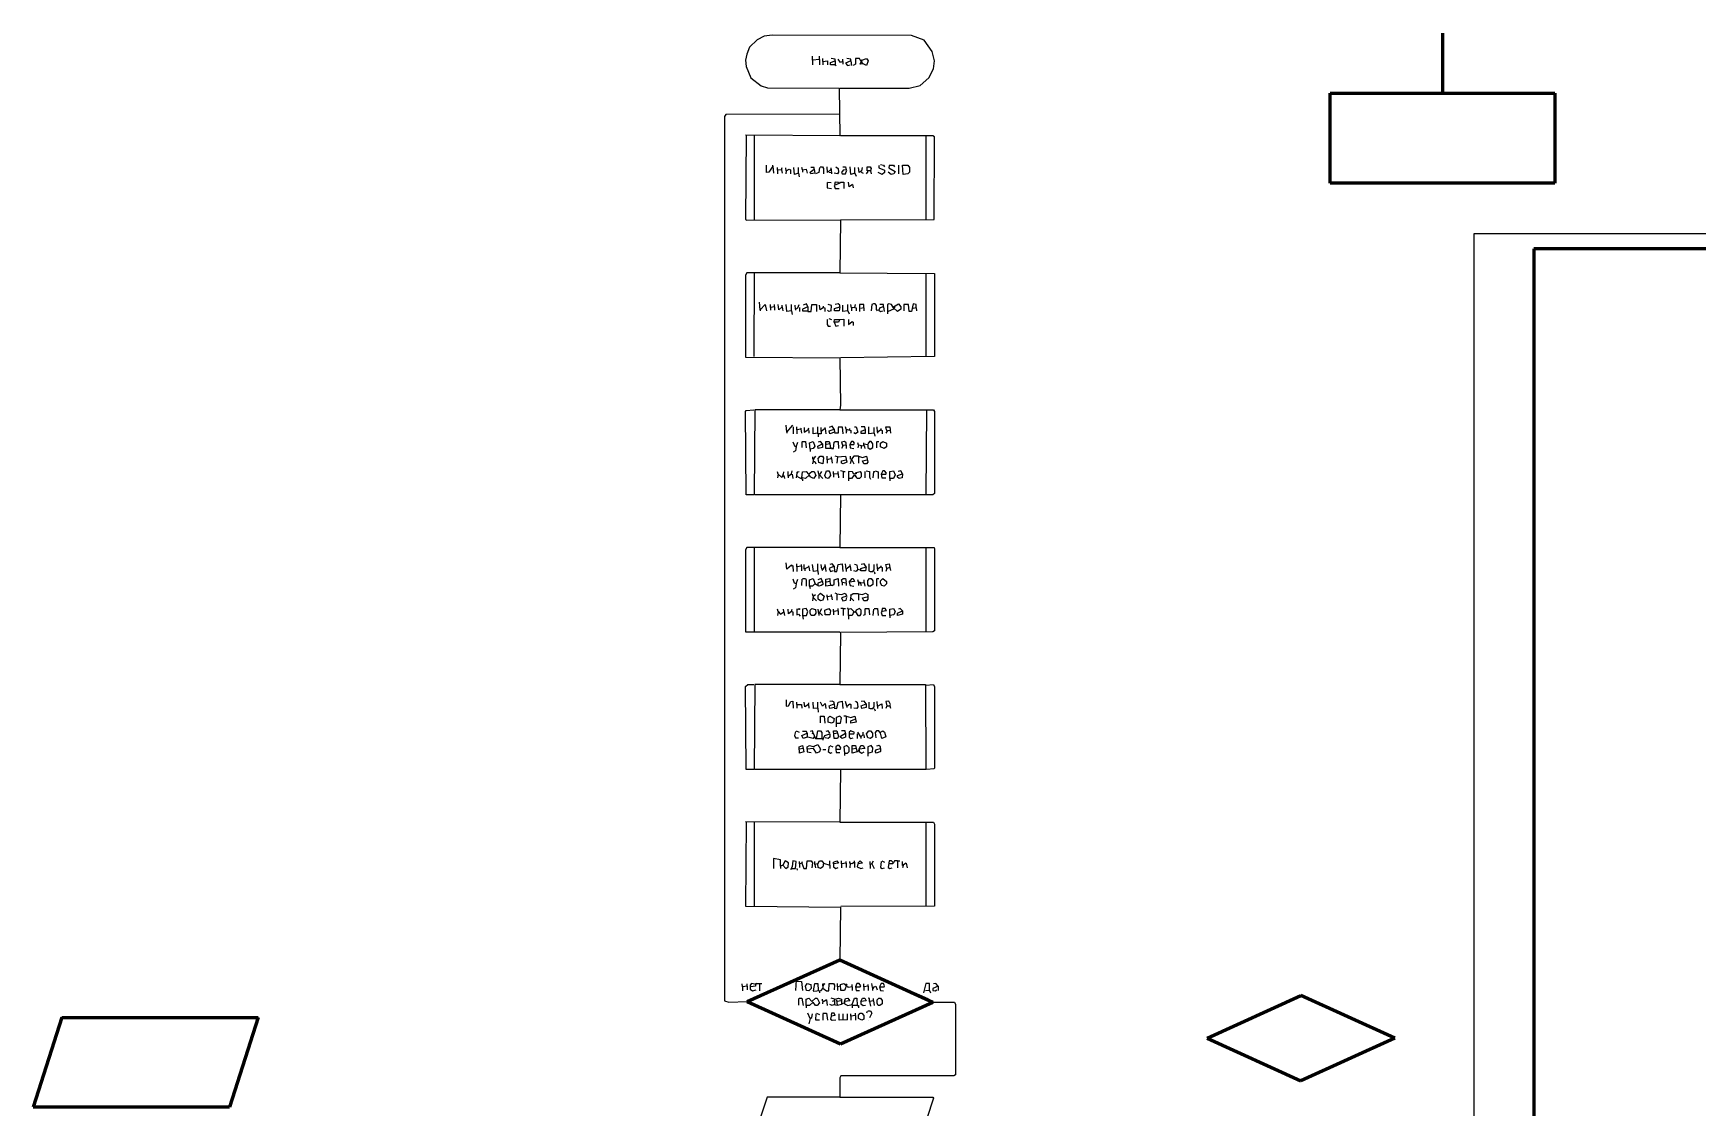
# Model space of a CAD drawing. Header units: millimetres. Extents: x -481 to 718, y -25 to 646.
# Drawn here: x -481 to 75, y 287 to 646 of the extents above; entities that cross this region are included whole.
import ezdxf
from ezdxf.xclip import XClip

# ---------------------------------------------------------------- set-up
doc = ezdxf.new("R2010")
doc.units = ezdxf.units.MM
doc.header["$LTSCALE"] = 0.5
doc.header["$XCLIPFRAME"] = 0
doc.layers.get('0').update_dxf_attribs({"lineweight": 60})
doc.layers.get('Defpoints').update_dxf_attribs({"color": 5})

# ---------------------------------------------------------------- blocks, each defined once
blk = doc.blocks.new('MF27CB970')
at = {"true_color": 0x000000}
for points in [[(52.43, 659.57), (75.54, 659.57), (79.23, 660.55), (82.14, 663.09), (83.69, 666.02), (84.08, 668.76), (83.3, 671.88), (80.59, 675.6), (76.31, 677.16), (29.9, 677.35), (27.19, 676.96), (24.86, 675.79), (22.33, 673.25), (21.36, 670.91), (20.97, 668.95), (21.17, 666.8), (22.72, 663.09), (26.21, 660.35), (28.35, 659.77), (52.24, 659.57), (52.43, 643.74), (20.97, 643.94)], [(45.63, 669.15), (43.3, 668.95), (43.3, 670.32)], [(43.3, 668.95), (43.3, 667.39)], [(45.63, 669.15), (45.63, 670.32)], [(45.63, 669.15), (45.63, 667.39)], [(46.8, 668.56), (46.8, 669.54)], [(46.8, 668.56), (48.35, 668.76), (48.35, 667.39)], [(46.8, 668.56), (46.8, 667.39)], [(50.88, 668.76), (50.88, 667.39), (49.32, 667.39), (49.32, 668.17), (50.88, 668.76)], [(50.88, 668.76), (50.88, 669.34), (49.52, 669.54)], [(50.88, 667.39), (51.26, 667.19)], [(53.4, 668.56), (52.62, 668.17), (51.85, 669.34)], [(53.4, 668.56), (53.4, 669.34)], [(53.4, 668.56), (53.4, 667.58)], [(56.12, 668.76), (54.37, 667.97), (54.95, 667.19), (55.92, 667.39)], [(56.12, 668.76), (56.12, 669.34), (54.76, 669.54)], [(56.12, 668.76), (56.31, 667.19)], [(59.42, 669.15), (60, 667.78), (59.23, 667.58), (59.61, 668.36), (59.03, 669.54), (57.67, 669.54), (57.67, 667.58), (56.9, 667.19)], [(59.81, 668.95), (61.36, 669.54), (61.94, 668.76), (61.36, 667.19), (60.2, 667.78)], [(59.81, 668.95), (59.81, 668.95)], [(52.43, 650.97), (14.37, 650.78), (13.98, 650.19), (13.98, 355.09), (15.34, 354.7), (21.55, 354.9), (22.33, 354.12), (52.82, 340.83), (79.61, 352.94), (80.39, 352.94), (83.3, 354.7), (90.68, 354.7), (91.07, 353.92), (91.07, 330.47), (90.49, 330.08), (52.82, 330.08), (52.43, 329.49), (52.43, 323.04), (28.16, 323.04), (21.17, 302.13)], [(21.17, 643.74), (20.97, 615.79), (21.36, 615.6), (83.89, 615.79), (84.08, 643.35), (83.5, 643.74), (52.62, 643.74)], [(23.88, 643.74), (23.88, 615.79)], [(81.17, 643.74), (81.17, 615.79)], [(30.1, 633.58), (28.74, 631.62), (27.96, 631.43), (27.96, 633.97)], [(30.1, 633.58), (30.1, 633.97)], [(30.1, 633.58), (30.29, 631.23)], [(33.01, 632.41), (31.65, 632.21), (31.65, 633.19)], [(33.01, 632.41), (33.21, 633.19)], [(38.64, 631.23), (37.28, 630.84), (37.09, 633.19)], [(38.64, 631.23), (38.64, 633.19)], [(40, 632.41), (39.81, 633.19)], [(43.89, 632.6), (43.89, 633.19), (42.72, 633.19)], [(45.63, 633.19), (45.44, 631.43), (44.27, 631.04)], [(45.83, 633.38), (46.6, 633.38), (46.99, 632.8), (46.99, 631.04)], [(49.52, 632.6), (48.35, 631.43), (48.16, 633.38)], [(51.07, 633.38), (51.85, 632.8), (52.04, 631.62), (51.65, 631.04), (50.49, 631.23)], [(53.4, 633.38), (54.37, 633.38), (54.57, 632.41), (53.59, 632.21), (53.01, 631.43), (53.21, 631.04), (54.37, 631.04), (54.76, 632.21)], [(57.48, 631.23), (56.12, 630.84), (55.92, 633.38)], [(57.48, 631.23), (57.48, 633.19)], [(59.81, 632.02), (58.84, 631.43), (58.64, 633.19)], [(59.81, 632.02), (60, 633.19)], [(62.72, 632.02), (61.56, 632.02), (61.56, 633.38), (62.53, 633.38), (62.92, 632.8), (62.72, 632.02)], [(65.44, 633.77), (65.44, 632.99), (67.38, 632.21), (67.38, 631.43), (66.6, 630.84), (65.25, 631.43)], [(65.63, 633.97), (65.63, 633.97)], [(66.02, 634.16), (66.99, 633.97), (67.38, 633.38)], [(68.93, 633.77), (68.74, 632.99), (70.88, 631.82), (70.49, 631.04), (69.52, 630.84), (68.55, 631.62)], [(68.93, 633.97), (70.29, 633.97), (70.68, 633.38)], [(72.04, 633.97), (72.04, 631.04)], [(73.4, 633.97), (75.15, 633.97), (75.73, 633.19), (75.73, 631.62), (75.15, 631.04), (73.6, 630.84), (73.4, 633.97)], [(31.65, 632.21), (31.65, 631.04)], [(33.01, 632.41), (33.21, 631.23)], [(34.56, 632.02), (34.37, 632.99)], [(34.56, 632.02), (34.37, 631.04)], [(34.56, 632.02), (35.54, 632.6), (35.92, 632.41), (35.92, 631.04)], [(38.64, 631.23), (38.84, 630.06)], [(40, 632.41), (41.17, 632.6), (41.56, 631.23)], [(40, 632.41), (40, 631.62)], [(40.39, 632.21), (40.39, 632.21)], [(43.89, 632.6), (44.08, 631.23), (42.72, 631.04), (42.53, 631.62), (43.89, 632.6)], [(48.16, 628.11), (48.16, 626.35), (49.71, 626.15)], [(48.35, 628.3), (49.52, 628.11)], [(48.93, 631.62), (49.52, 631.43)], [(49.52, 632.6), (49.52, 632.99)], [(49.52, 632.6), (49.71, 631.04)], [(52.43, 627.91), (50.49, 627.13), (50.88, 626.15), (52.24, 626.15)], [(52.04, 627.72), (52.04, 628.11), (50.88, 628.3), (50.68, 627.52)], [(52.43, 627.91), (52.62, 628.3), (53.79, 628.3), (53.79, 626.15)], [(56.7, 627.52), (55.54, 626.74), (55.34, 628.3)], [(57.48, 631.23), (57.87, 630.26)], [(59.81, 632.02), (59.42, 631.82)], [(59.61, 631.62), (60.2, 631.23)], [(60, 631.43), (60, 631.43)], [(61.75, 631.82), (61.17, 631.04)], [(62.72, 632.02), (62.92, 631.04)], [(56.7, 627.52), (56.9, 626.35)], [(56.7, 627.52), (56.7, 627.52)], [(52.62, 615.6), (52.43, 598.01), (21.36, 598.01), (20.97, 597.23), (20.97, 569.87), (52.43, 569.67), (52.62, 553.84), (52.43, 552.28), (24.08, 552.28), (23.88, 523.94), (21.17, 523.94), (20.97, 551.69), (21.17, 552.09), (23.69, 552.28)], [(23.88, 598.01), (23.69, 570.06)], [(52.43, 598.01), (84.08, 597.82), (84.08, 570.06), (52.62, 569.67)], [(81.17, 597.82), (81.17, 570.06)], [(25.83, 585.7), (25.63, 588.24)], [(25.83, 585.7), (27.57, 587.46), (27.96, 585.31)], [(25.83, 585.7), (25.83, 585.31)], [(30.68, 586.68), (29.32, 586.48), (29.32, 587.46)], [(29.32, 586.48), (29.32, 585.5)], [(30.68, 586.68), (30.68, 587.46)], [(30.68, 586.68), (30.68, 585.5)], [(33.21, 586.68), (32.04, 585.7), (31.85, 587.46)], [(33.21, 586.68), (33.21, 587.26)], [(33.21, 586.68), (33.4, 585.31)], [(36.31, 585.31), (34.76, 585.11), (34.56, 587.46)], [(36.31, 585.31), (36.31, 587.46)], [(36.31, 585.31), (36.51, 584.14)], [(37.67, 585.89), (37.48, 587.26)], [(37.67, 585.89), (38.45, 586.28), (38.84, 587.46)], [(37.67, 585.89), (37.67, 585.5)], [(39.03, 586.48), (39.03, 585.11)], [(41.75, 586.68), (40, 585.89), (40, 585.31), (41.56, 585.31)], [(41.75, 586.68), (41.36, 587.65), (40.2, 587.26)], [(41.75, 586.68), (41.75, 585.11), (42.91, 585.11), (43.11, 587.46), (44.66, 587.46), (44.66, 585.11)], [(46.99, 586.48), (45.83, 585.7), (45.63, 587.26)], [(46.99, 586.48), (46.99, 586.87)], [(46.99, 586.48), (47.38, 586.28), (47.38, 585.11)], [(49.52, 585.31), (48.74, 585.11), (48.35, 585.5)], [(49.52, 585.31), (49.71, 587.07), (48.55, 587.46)], [(52.43, 586.68), (52.24, 585.31), (50.68, 585.31), (50.68, 586.09), (52.43, 586.68)], [(52.43, 586.68), (52.43, 587.26), (51.85, 587.65), (50.88, 587.46)], [(55.15, 585.31), (53.4, 585.11), (53.4, 587.26)], [(55.15, 585.31), (55.15, 587.46)], [(55.15, 585.31), (55.54, 584.33)], [(57.48, 586.48), (56.31, 586.28), (56.12, 587.46)], [(56.31, 586.28), (56.31, 585.31)], [(56.7, 586.09), (56.7, 586.09)], [(57.48, 586.48), (57.67, 587.46)], [(57.48, 586.48), (57.87, 586.28), (57.87, 585.31)], [(60.39, 586.28), (60.39, 587.46), (59.03, 587.46), (59.03, 585.11)], [(60.39, 586.28), (59.42, 586.09)], [(60.39, 586.28), (60.39, 585.31)], [(64.66, 585.7), (64.66, 587.07), (64.27, 587.65), (63.69, 587.65), (63.11, 587.46), (62.92, 585.31)], [(64.66, 585.7), (65.25, 585.5)], [(64.66, 585.7), (64.86, 585.31)], [(66.99, 586.68), (65.83, 586.28), (65.44, 585.5), (66.02, 585.11), (66.8, 585.31)], [(66.99, 586.68), (66.99, 587.46), (65.83, 587.46)], [(66.99, 586.68), (67.19, 585.11)], [(70.29, 586.68), (72.04, 587.65), (72.82, 586.68), (72.82, 585.89), (71.65, 585.11), (70.29, 586.28), (69.71, 587.46), (68.74, 587.65), (68.35, 587.46), (68.35, 584.33)], [(70.29, 586.28), (70.29, 585.89), (68.55, 585.11)], [(70.68, 586.68), (70.68, 586.28)], [(70.68, 586.09), (70.68, 586.09)], [(77.87, 586.28), (77.87, 587.46), (76.9, 587.65), (76.31, 585.11), (75.54, 585.11), (75.34, 587.46), (73.79, 587.46), (73.79, 585.31)], [(77.87, 586.28), (76.9, 586.09)], [(77.87, 586.28), (78.06, 585.31)], [(48.16, 582.38), (48.16, 580.81), (48.55, 580.23), (49.32, 580.23)], [(48.35, 582.57), (48.35, 582.57)], [(48.74, 582.77), (49.71, 582.38)], [(52.43, 582.38), (52.04, 581.59), (50.49, 581.59), (50.68, 582.38), (52.43, 582.38)], [(50.49, 581.59), (51.07, 580.23), (52.04, 580.42)], [(52.43, 582.38), (53.79, 582.57), (53.79, 580.23)], [(55.34, 582.38), (55.34, 580.81), (56.51, 581.79), (56.9, 581.59), (56.9, 580.42)], [(52.43, 552.28), (83.69, 552.28), (84.08, 551.69), (84.08, 524.33), (83.5, 523.94), (24.08, 523.94)], [(81.36, 552.09), (81.17, 524.14)], [(34.76, 544.85), (34.56, 547.2)], [(34.76, 544.85), (36.7, 547.2)], [(34.76, 544.85), (34.76, 544.46)], [(36.89, 546.61), (36.89, 544.27)], [(39.42, 545.83), (38.06, 545.64), (38.06, 546.61)], [(38.06, 545.64), (38.06, 544.27)], [(39.42, 545.83), (39.61, 546.22)], [(39.42, 545.83), (39.61, 544.46)], [(40.58, 546.42), (40.58, 544.85), (42.14, 545.83), (41.94, 546.22)], [(42.14, 545.44), (42.14, 544.46)], [(45.05, 544.46), (43.5, 544.27), (43.5, 546.42)], [(46.22, 545.05), (46.22, 544.27), (45.05, 544.27), (45.05, 546.61)], [(47.57, 546.03), (46.22, 545.05), (46.22, 546.42)], [(47.57, 546.03), (47.57, 546.42)], [(47.57, 546.03), (47.77, 544.27)], [(50.49, 545.83), (49.9, 546.81), (48.93, 546.42)], [(50.49, 545.83), (50.68, 544.85), (49.13, 544.27), (48.93, 545.25), (50.49, 545.83)], [(51.85, 546.42), (51.85, 544.46), (50.68, 544.46)], [(51.85, 546.61), (53.21, 546.61), (53.4, 544.27)], [(54.57, 545.83), (54.37, 546.61)], [(54.57, 545.83), (56.12, 545.44), (56.12, 544.46)], [(54.57, 545.83), (54.57, 544.46)], [(54.57, 545.44), (54.76, 545.05)], [(55.73, 545.64), (55.73, 546.03)], [(57.28, 546.61), (57.87, 546.61), (58.45, 544.85), (57.67, 544.27), (57.09, 544.66)], [(60.97, 545.64), (59.42, 545.05), (59.42, 544.46), (60.97, 544.46), (60.97, 545.64)], [(60.97, 545.64), (60.78, 546.61), (59.61, 546.61)], [(63.89, 544.46), (62.14, 544.27), (62.14, 546.61)], [(63.89, 544.46), (63.89, 546.42)], [(63.89, 544.46), (64.08, 543.49)], [(66.22, 545.64), (65.05, 544.85), (64.86, 546.61)], [(65.05, 544.85), (65.05, 544.46)], [(66.22, 545.64), (66.22, 546.03)], [(66.22, 545.64), (66.6, 545.44), (66.6, 544.27)], [(67.96, 545.64), (67.77, 546.61), (69.13, 546.61), (69.32, 544.46)], [(67.96, 545.64), (68.35, 545.44), (67.77, 544.46)], [(67.96, 545.64), (68.16, 545.25)], [(69.13, 545.44), (68.55, 545.25)], [(37.87, 539.97), (37.48, 539.97), (36.89, 541.53)], [(37.87, 539.97), (37.67, 538.6), (36.89, 538.21)], [(37.87, 539.97), (38.45, 541.53)], [(39.81, 541.73), (40.97, 541.73), (41.17, 539.58)], [(39.81, 541.53), (39.81, 539.77)], [(42.53, 539.19), (42.33, 541.34), (43.5, 541.73), (44.08, 540.16), (43.5, 539.38), (42.53, 539.19)], [(42.53, 539.19), (42.53, 538.41)], [(46.6, 540.95), (46.6, 539.77), (45.24, 539.38), (45.05, 540.16), (46.6, 540.95)], [(45.24, 544.07), (45.24, 543.29)], [(46.6, 540.95), (46.02, 541.73), (45.24, 541.53)], [(49.13, 540.95), (49.32, 539.38), (47.77, 539.38), (47.77, 541.73), (48.93, 541.73), (49.13, 540.95)], [(49.13, 540.95), (47.96, 540.75)], [(49.32, 539.77), (49.52, 539.38)], [(49.71, 539.38), (50.29, 539.38), (50.49, 541.53), (50.88, 541.73), (51.85, 541.73), (52.04, 539.38)], [(54.57, 540.55), (54.57, 541.34), (53.98, 541.73), (53.01, 541.53), (53.4, 540.16), (53.01, 539.38)], [(54.57, 540.55), (53.59, 540.36)], [(54.57, 540.55), (54.57, 539.38)], [(55.73, 540.75), (57.09, 540.75), (57.28, 541.14), (56.9, 541.73), (56.31, 541.73), (55.73, 540.75)], [(55.73, 540.75), (55.92, 539.58), (57.09, 539.38)], [(58.64, 540.55), (58.45, 541.34)], [(60.39, 540.95), (60.2, 540.16), (58.64, 540.55), (58.45, 539.58)], [(59.61, 540.16), (59.61, 539.38)], [(60.39, 540.95), (61.75, 540.75), (61.75, 539.77), (62.53, 539.19), (63.5, 539.77), (63.5, 540.95), (62.92, 541.73), (62.33, 541.73), (61.75, 540.95)], [(60.39, 540.95), (60.39, 541.34)], [(60.58, 540.36), (60.78, 539.38)], [(60.58, 540.36), (60.58, 540.36)], [(64.66, 541.73), (65.44, 541.73)], [(64.66, 541.53), (64.66, 539.58)], [(66.8, 541.73), (67.96, 541.14), (67.96, 539.97), (67.19, 539.38), (66.02, 539.97), (66.02, 541.14), (66.8, 541.73)], [(43.3, 536.65), (43.3, 535.86)], [(43.69, 535.86), (43.3, 534.3)], [(43.69, 535.86), (43.5, 535.47)], [(43.5, 535.08), (44.08, 535.08), (44.47, 534.3)], [(43.69, 535.86), (44.47, 536.84)], [(43.89, 535.08), (43.89, 535.08)], [(45.83, 536.84), (46.6, 536.84), (46.99, 536.26), (46.8, 534.3), (45.44, 534.69), (45.24, 536.06), (45.83, 536.84)], [(45.83, 536.84), (45.83, 536.84)], [(49.71, 536.06), (48.16, 535.67), (48.16, 536.84)], [(48.16, 535.67), (48.16, 534.5)], [(49.71, 536.06), (49.71, 536.65)], [(49.71, 536.06), (49.9, 534.5)], [(51.65, 536.65), (50.88, 536.84)], [(51.65, 536.65), (51.46, 534.5)], [(51.65, 536.65), (54.37, 536.84), (54.76, 534.89), (53.59, 534.3), (53.01, 534.5), (53.01, 535.28), (54.57, 535.67)], [(55.92, 536.84), (55.92, 535.86)], [(56.31, 535.86), (55.92, 534.3)], [(58.64, 536.84), (57.09, 536.84), (56.31, 535.86), (57.09, 534.3)], [(58.64, 536.84), (60, 536.45), (61.36, 536.84), (61.75, 534.89), (61.36, 534.3), (60.39, 534.3), (60, 535.28), (61.56, 535.67)], [(58.64, 536.84), (58.64, 534.5)], [(31.85, 530.78), (31.65, 531.57)], [(31.85, 530.78), (31.65, 529.61)], [(31.85, 530.78), (33.01, 529.81), (33.79, 530.39), (33.98, 529.42)], [(32.23, 530.59), (32.23, 530.59)], [(33.59, 530.78), (33.21, 530.39)], [(33.59, 530.78), (33.79, 531.57)], [(35.15, 530.2), (36.31, 530.98), (36.51, 531.96)], [(35.15, 530.2), (35.15, 531.76)], [(35.15, 530.2), (35.15, 529.61)], [(36.51, 530.78), (36.7, 529.42)], [(38.06, 531.17), (37.87, 529.61)], [(38.45, 531.57), (38.06, 531.17), (38.45, 531.57)], [(38.06, 530.39), (38.25, 530)], [(38.45, 531.57), (38.84, 531.76)], [(38.45, 530), (40, 529.22), (40, 528.63)], [(39.61, 529.42), (39.61, 529.42)], [(41.94, 530.78), (43.11, 531.76), (43.89, 531.76), (44.47, 530.39), (43.69, 529.42), (42.53, 530), (42.33, 530.59), (40.97, 529.42), (39.81, 529.61), (40, 531.57), (41.17, 531.76), (41.94, 530.78)], [(40, 529.81), (40, 529.81)], [(45.44, 530.78), (45.24, 531.96)], [(45.44, 530.78), (46.8, 529.42)], [(45.44, 530.78), (45.44, 529.42)], [(45.83, 530.78), (46.41, 531.76)], [(47.96, 531.96), (48.74, 531.96), (49.13, 531.37), (49.32, 530.39), (48.55, 529.42), (47.77, 529.61), (47.38, 530.39), (47.96, 531.96)], [(51.85, 530.98), (50.29, 530.78), (50.29, 531.76)], [(50.29, 530.78), (50.29, 529.81)], [(51.85, 530.98), (51.85, 531.76)], [(51.85, 530.98), (52.04, 529.61)], [(53.59, 531.76), (52.62, 531.96)], [(53.59, 531.76), (54.18, 531.76)], [(53.59, 531.76), (53.59, 529.61)], [(57.87, 531.37), (57.87, 530.98), (57.09, 530.78), (56.7, 531.57), (55.34, 531.76), (55.34, 528.63)], [(57.87, 531.37), (59.23, 531.76), (59.61, 531.17), (59.61, 530), (59.03, 529.42), (58.25, 529.42), (57.67, 530.39), (57.09, 530.39), (56.31, 529.42), (55.54, 529.42)], [(57.87, 531.37), (57.48, 530.98)], [(57.48, 530.78), (57.48, 530.78)], [(57.48, 530.39), (57.67, 530)], [(60.78, 531.76), (60.78, 529.61)], [(61.17, 531.96), (62.33, 531.76), (62.33, 529.81), (62.72, 529.22)], [(63.69, 531.57), (63.5, 529.61)], [(63.69, 531.76), (64.08, 531.76)], [(64.27, 531.96), (65.25, 531.57), (65.25, 529.42)], [(66.22, 530.78), (67.77, 530.78), (67.96, 531.17), (67.38, 531.96), (66.8, 531.96), (66.22, 530.78)], [(66.22, 530.78), (66.41, 529.61), (67.77, 529.61)], [(69.13, 531.76), (70.29, 531.96), (70.88, 530.59), (70.29, 529.42), (69.13, 529.42), (69.13, 531.76)], [(69.13, 531.76), (69.13, 531.76)], [(69.13, 529.42), (69.13, 528.63)], [(73.4, 530.98), (73.21, 529.61), (72.24, 529.42), (71.65, 529.81), (71.65, 530.39), (73.4, 530.98)], [(73.4, 530.98), (72.82, 531.96), (71.85, 531.76)], [(52.62, 523.94), (52.43, 506.35), (21.36, 506.35), (20.97, 505.57), (20.97, 478.21), (52.43, 478.21), (52.62, 477.82), (52.43, 460.62), (24.08, 460.62), (23.88, 432.29), (21.17, 432.29), (20.97, 460.04), (21.75, 460.62), (23.69, 460.62)], [(23.88, 506.35), (23.88, 478.41)], [(52.43, 506.35), (83.89, 506.35), (84.08, 505.96), (84.08, 478.6), (83.5, 478.21), (52.82, 478.02)], [(81.17, 506.35), (81.17, 478.41)], [(36.31, 500.49), (34.76, 499.12), (34.56, 501.27)], [(36.31, 500.49), (36.7, 500.3), (36.89, 498.34)], [(36.31, 500.49), (36.51, 500.1)], [(39.61, 500.1), (38.06, 499.91), (38.06, 500.88)], [(38.06, 499.91), (38.06, 498.34)], [(39.61, 500.1), (39.61, 500.69)], [(39.61, 500.1), (39.61, 498.54)], [(42.14, 499.91), (40.58, 499.12), (40.58, 500.69)], [(42.14, 499.91), (42.14, 500.3)], [(42.14, 499.91), (42.33, 498.54)], [(45.05, 498.54), (43.69, 498.34), (43.3, 500.69)], [(45.05, 498.54), (45.05, 500.88)], [(46.41, 499.12), (46.22, 500.69)], [(47.57, 500.3), (46.41, 498.73)], [(47.57, 500.3), (47.57, 500.69)], [(47.57, 500.3), (47.77, 498.34)], [(50.49, 500.1), (48.93, 499.32), (49.32, 498.34), (50.29, 498.73)], [(50.49, 500.1), (49.9, 500.88), (49.13, 500.69)], [(50.49, 500.1), (50.68, 498.34), (51.46, 498.34), (51.85, 500.69), (53.21, 500.88), (53.4, 498.34)], [(55.92, 500.1), (54.57, 499.12), (54.37, 500.88)], [(55.92, 500.1), (55.92, 500.69)], [(55.92, 500.1), (56.12, 498.54)], [(58.45, 499.12), (58.25, 500.49), (57.28, 500.69)], [(61.17, 499.91), (60.97, 498.54), (59.42, 498.54), (59.42, 499.32), (61.17, 499.91)], [(61.17, 499.91), (60.58, 500.88), (59.61, 500.69)], [(62.14, 500.88), (62.14, 498.54), (62.53, 498.34), (63.5, 498.34), (63.89, 498.93), (63.89, 500.69)], [(66.22, 499.91), (65.05, 499.12), (64.86, 500.88)], [(66.22, 499.91), (66.22, 500.3)], [(66.22, 499.91), (66.6, 499.71), (66.6, 498.34)], [(69.13, 499.71), (68.16, 499.32), (67.77, 500.69), (68.93, 500.88), (69.13, 499.71)], [(37.87, 494.24), (37.28, 494.43), (36.89, 495.8)], [(37.87, 494.24), (38.45, 495.8)], [(39.81, 495.8), (39.61, 493.65)], [(40, 496), (40.97, 496), (41.17, 495.61), (41.17, 493.46)], [(40.78, 499.12), (40.78, 498.54)], [(46.6, 495.02), (46.8, 494.04), (46.22, 493.65), (45.44, 493.46), (44.08, 494.24), (43.3, 493.46), (42.33, 493.46), (42.33, 495.61), (43.5, 496), (44.08, 494.43)], [(45.05, 498.54), (45.24, 497.37)], [(46.6, 495.02), (46.22, 496), (45.05, 495.61)], [(46.6, 495.02), (45.05, 494.43), (45.05, 493.85)], [(49.13, 495.02), (49.32, 493.65), (47.77, 493.46), (47.77, 495.8), (49.13, 496), (49.13, 495.02)], [(49.13, 495.02), (47.96, 494.82)], [(49.9, 493.65), (50.49, 494.04), (50.49, 495.61), (51.85, 496), (52.04, 493.46)], [(53.21, 494.82), (53.01, 495.61), (53.59, 496), (54.37, 496), (54.57, 494.82)], [(53.21, 494.82), (54.57, 494.63), (54.57, 493.65)], [(53.21, 494.82), (53.21, 493.85)], [(53.59, 494.63), (53.59, 494.63)], [(54.57, 499.12), (54.57, 498.34)], [(57.28, 495.02), (55.54, 494.82), (56.51, 496), (56.9, 496), (57.28, 495.02)], [(55.54, 494.82), (55.92, 493.65), (57.09, 493.46)], [(58.45, 499.12), (57.87, 498.34), (57.09, 498.54)], [(58.45, 499.12), (59.23, 498.93)], [(58.64, 494.82), (58.45, 495.61)], [(58.64, 494.82), (59.23, 494.82), (59.61, 493.65)], [(58.64, 494.82), (58.64, 493.65)], [(59.03, 494.82), (59.23, 494.43)], [(60.58, 494.63), (59.61, 494.43)], [(60.2, 494.43), (60.2, 494.43)], [(60.58, 494.63), (60.58, 495.61)], [(60.58, 494.63), (60.78, 493.46)], [(62.33, 496), (62.92, 496), (63.5, 495.22), (63.5, 494.04), (62.72, 493.46), (62.14, 493.46), (61.75, 494.04), (61.75, 495.41), (62.33, 496)], [(63.89, 498.34), (64.08, 497.56)], [(64.66, 496), (65.44, 496)], [(64.66, 495.8), (64.66, 493.46)], [(65.05, 499.12), (65.05, 498.54)], [(66.8, 496), (67.96, 495.02), (67.96, 494.24), (67.19, 493.46), (66.41, 493.65), (66.02, 494.43), (66.02, 495.22), (66.8, 496)], [(68.16, 499.32), (67.77, 498.34)], [(69.13, 499.71), (69.32, 498.73)], [(37.87, 494.24), (37.67, 492.87), (36.89, 492.48)], [(42.33, 493.46), (42.53, 492.67)], [(43.5, 490.13), (43.3, 490.92)], [(43.5, 490.13), (43.3, 488.57)], [(43.5, 490.13), (44.27, 490.72)], [(43.5, 489.74), (44.66, 488.57)], [(46.8, 488.77), (46.02, 488.57), (45.24, 489.16), (45.24, 490.33), (46.02, 491.11), (47.19, 490.13), (46.8, 488.77)], [(49.71, 490.13), (48.16, 489.94), (48.16, 490.53)], [(48.16, 489.94), (48.35, 488.77)], [(49.9, 493.65), (49.52, 493.85), (49.9, 493.65)], [(49.71, 490.13), (49.71, 490.72)], [(49.71, 490.13), (49.9, 488.96)], [(51.46, 490.92), (50.88, 491.11)], [(51.46, 490.92), (53.01, 490.72), (54.18, 491.11), (54.76, 490.13), (53.01, 489.55), (53.4, 488.57), (54.57, 488.77), (54.76, 489.74)], [(51.46, 490.92), (51.46, 488.77)], [(56.12, 490.33), (55.92, 488.57)], [(58.64, 490.92), (56.9, 490.92), (56.12, 490.33), (56.31, 490.72)], [(56.12, 489.55), (57.09, 488.57)], [(58.64, 490.92), (60, 490.72), (60.97, 491.11), (61.75, 490.72), (61.75, 489.16), (61.36, 488.57), (60.39, 488.57), (60, 489.55), (61.56, 489.94)], [(58.64, 490.92), (58.64, 488.77)], [(31.85, 485.05), (31.65, 485.83)], [(31.85, 485.05), (31.65, 483.69)], [(31.85, 485.05), (32.62, 484.08), (33.79, 484.86), (33.98, 483.69)], [(32.23, 484.86), (32.23, 484.86)], [(33.79, 485.05), (33.59, 485.83)], [(36.31, 485.05), (35.34, 484.27), (35.15, 485.83)], [(36.31, 485.05), (36.51, 485.83)], [(36.31, 485.05), (36.7, 484.86), (36.7, 483.69)], [(38.84, 486.03), (38.64, 485.64), (38.06, 485.83), (38.06, 483.88), (38.64, 484.08), (39.22, 483.49)], [(38.06, 484.27), (38.06, 484.27)], [(38.45, 485.64), (38.45, 485.64)], [(38.84, 486.03), (39.22, 485.83)], [(38.84, 486.03), (38.84, 486.03)], [(40, 483.69), (41.36, 483.69), (41.75, 485.05), (41.17, 486.03), (40, 485.83), (40, 483.69)], [(40, 483.69), (40.2, 482.51)], [(43.11, 486.03), (44.27, 485.64), (44.47, 484.47), (43.89, 483.69), (42.91, 483.69), (42.53, 484.47), (42.53, 485.44), (43.11, 486.03)], [(45.83, 485.05), (45.44, 484.27), (45.24, 485.83)], [(45.44, 484.27), (45.44, 483.69)], [(45.83, 485.05), (46.41, 486.03)], [(45.83, 484.47), (46.6, 483.69)], [(49.13, 483.88), (47.57, 483.88), (47.38, 485.44), (48.74, 486.03), (49.32, 485.25), (49.13, 483.88)], [(51.85, 485.25), (50.29, 485.05), (50.29, 485.83)], [(50.29, 485.05), (50.29, 483.88)], [(51.85, 485.25), (51.85, 486.03)], [(51.85, 485.25), (51.85, 483.88)], [(53.59, 486.03), (52.82, 486.03)], [(53.59, 486.03), (54.37, 486.03)], [(53.59, 486.03), (53.59, 483.69)], [(55.34, 485.83), (54.95, 486.23)], [(55.34, 485.83), (56.12, 486.03), (57.09, 485.05), (56.51, 483.69), (55.34, 483.69), (55.34, 485.83)], [(55.34, 483.69), (55.34, 482.51)], [(57.67, 484.86), (57.28, 484.66)], [(57.67, 484.86), (58.45, 483.69), (59.23, 483.69), (59.61, 484.27), (59.61, 485.44), (59.03, 486.03), (57.87, 485.44), (57.67, 484.86)], [(60.78, 485.83), (60.78, 483.88), (60.2, 483.69)], [(60.78, 486.03), (62.14, 486.03), (62.33, 483.88)], [(63.69, 485.83), (63.5, 483.69)], [(63.89, 486.03), (65.05, 486.03), (65.25, 483.69)], [(67.96, 485.25), (66.41, 485.05), (66.22, 484.66), (66.6, 483.69), (67.77, 483.69)], [(67.96, 485.25), (67.58, 486.03), (66.6, 486.03), (66.41, 485.25)], [(70.49, 483.88), (69.13, 483.69), (69.13, 485.83), (70.29, 486.03), (70.88, 485.05), (70.49, 483.88)], [(69.13, 483.69), (69.13, 482.9)], [(73.4, 485.25), (73.4, 484.08), (71.65, 483.69), (71.65, 484.47), (73.4, 485.25)], [(73.4, 485.25), (72.62, 486.03), (72.04, 485.83)], [(52.43, 460.62), (80.97, 460.62), (81.17, 432.29), (24.08, 432.29)], [(34.56, 455.54), (34.56, 453.39), (35.34, 453.59), (36.12, 454.96), (36.7, 455.15), (36.89, 452.81)], [(81.17, 460.43), (83.69, 460.62), (84.08, 459.84), (84.08, 432.87), (83.89, 432.48), (81.36, 432.29)], [(38.06, 453.98), (38.06, 454.76)], [(38.06, 453.98), (39.61, 453.98), (39.81, 452.81)], [(38.06, 453.98), (38.06, 452.81)], [(41.94, 453.98), (40.78, 453.2), (40.58, 454.76)], [(41.94, 453.98), (42.14, 454.57)], [(41.94, 453.98), (42.14, 452.81)], [(41.94, 453.59), (41.94, 453.59)], [(45.05, 452.81), (43.69, 452.61), (43.5, 454.76)], [(45.05, 452.81), (45.05, 454.76)], [(45.05, 452.81), (45.24, 451.44)], [(45.83, 450.07), (47.19, 450.07), (47.38, 447.73)], [(45.83, 450.07), (45.83, 447.92)], [(45.83, 450.07), (45.83, 450.07)], [(47.57, 454.37), (46.6, 453.39), (46.02, 454.76)], [(47.57, 454.37), (47.77, 452.61)], [(47.57, 454.37), (47.57, 454.37)], [(49.13, 450.07), (50.49, 449.29), (50.29, 448.12), (49.71, 447.73), (48.55, 448.12), (48.55, 449.49), (49.13, 450.07)], [(50.49, 454.18), (50.68, 453), (49.13, 452.61), (48.93, 453.59), (50.49, 454.18)], [(50.49, 454.18), (50.49, 454.76), (49.9, 455.15), (49.13, 454.96)], [(50.49, 452.81), (51.46, 452.61), (51.85, 454.76), (53.21, 455.15), (53.4, 452.61)], [(51.26, 447.73), (52.62, 447.73), (53.01, 449.49), (52.43, 450.07), (51.26, 449.68), (51.26, 447.73)], [(54.57, 450.07), (53.79, 450.07)], [(54.76, 453.39), (54.37, 454.96)], [(54.57, 450.07), (56.12, 449.68), (57.48, 450.07), (57.87, 448.12), (56.12, 447.73), (56.12, 448.51), (57.48, 449.09)], [(54.57, 450.07), (54.57, 447.73)], [(54.76, 453.39), (55.73, 454.18), (56.12, 453.98), (56.12, 452.61)], [(54.76, 453.39), (54.76, 453)], [(57.67, 455.15), (58.25, 454.76), (58.45, 453.2), (58.06, 452.61), (57.09, 452.81)], [(57.28, 454.96), (57.28, 454.96)], [(61.17, 454.18), (60.58, 455.15), (59.61, 454.96)], [(61.17, 454.18), (61.17, 453), (59.81, 452.61), (59.61, 453.59), (61.17, 454.18)], [(62.14, 454.76), (62.14, 452.81), (62.53, 452.61), (63.5, 452.61), (63.89, 453.2), (63.89, 454.76)], [(63.89, 452.61), (64.27, 451.83)], [(65.05, 453.39), (64.86, 454.96)], [(65.05, 453.39), (66.41, 454.18), (66.6, 452.61)], [(65.05, 453.39), (65.05, 452.61)], [(68.16, 453.59), (69.13, 453.59), (69.32, 453.98), (68.74, 455.15), (67.77, 454.96), (68.16, 453.59)], [(68.16, 453.59), (67.77, 452.61)], [(69.13, 453.59), (69.32, 452.81)], [(37.67, 444.99), (37.28, 443.62), (37.67, 442.84), (38.64, 442.84)], [(37.87, 445.19), (38.84, 444.79)], [(41.56, 444.4), (41.56, 443.04), (40.2, 442.65), (39.81, 443.62), (41.56, 444.4)], [(41.56, 444.4), (41.36, 444.99), (40, 444.99)], [(43.5, 444.4), (43.3, 445.19), (42.53, 444.99)], [(43.5, 444.4), (43.11, 444.21)], [(43.5, 444.4), (44.27, 442.65), (46.99, 442.65), (47.38, 443.62), (49.13, 444.21), (49.13, 443.04), (48.55, 442.65), (47.57, 442.84)], [(44.66, 442.65), (45.05, 445.19), (46.02, 445.19), (46.41, 444.6), (46.41, 442.84)], [(49.13, 444.4), (48.55, 445.19), (47.77, 444.99)], [(51.65, 444.4), (52.04, 443.43), (51.65, 442.65), (50.49, 442.65), (50.29, 445.19), (51.46, 445.19), (51.65, 444.4)], [(51.65, 444.4), (50.49, 444.21)], [(51.26, 447.73), (51.26, 446.55)], [(54.37, 444.4), (54.37, 443.04), (53.21, 442.65), (52.62, 443.04), (52.62, 443.43), (54.37, 444.4)], [(54.37, 444.4), (54.18, 445.19), (53.01, 445.19)], [(55.54, 444.21), (57.09, 444.21), (57.28, 444.6), (56.12, 445.19), (55.54, 444.79), (55.54, 444.21)], [(59.42, 443.23), (58.45, 444.79)], [(59.42, 443.23), (60.2, 444.01), (60.2, 444.79)], [(62.14, 445.19), (62.72, 445.19), (63.3, 444.4), (63.3, 443.23), (62.72, 442.65), (61.75, 442.84), (61.36, 444.21), (62.14, 445.19)], [(66.02, 444.79), (66.8, 445.19), (67.38, 444.79), (67.77, 443.23), (66.41, 442.65), (66.02, 444.4), (65.44, 445.19), (64.66, 445.19), (64.27, 444.6), (64.47, 442.84)], [(40.2, 439.32), (40.39, 438.15), (39.03, 437.76), (38.84, 439.91), (40, 440.3), (40.2, 439.32)], [(40.2, 439.32), (39.03, 439.13)], [(43.89, 440.1), (45.05, 440.69), (46.02, 439.13), (45.63, 438.15), (44.66, 437.76), (43.69, 439.32), (41.56, 439.13), (41.56, 439.91), (42.33, 440.3), (43.89, 439.91), (43.5, 439.91)], [(41.56, 439.13), (41.56, 438.15), (42.91, 437.95)], [(43.89, 443.23), (43.5, 442.65), (41.75, 443.04)], [(43.5, 439.71), (43.5, 439.71)], [(46.8, 442.65), (46.8, 442.06)], [(46.8, 438.93), (47.77, 438.93)], [(48.93, 440.1), (48.55, 438.35), (49.32, 437.76), (49.9, 437.95)], [(49.13, 440.3), (50.1, 439.91)], [(51.07, 439.13), (52.62, 439.13), (52.82, 439.52), (52.24, 440.3), (51.65, 440.3), (51.07, 439.91), (51.07, 439.13)], [(51.07, 439.13), (51.26, 437.95), (52.43, 437.95)], [(53.98, 437.76), (54.95, 437.76), (55.54, 438.35), (55.54, 439.52), (54.76, 440.3), (53.79, 439.91), (53.98, 437.76)], [(55.54, 444.21), (55.54, 443.04), (56.12, 442.65), (56.9, 442.84)], [(57.87, 439.32), (58.25, 438.15), (56.51, 437.76), (56.51, 440.3), (57.67, 440.3), (57.87, 439.32)], [(57.87, 439.32), (56.7, 439.13)], [(58.25, 444.21), (58.25, 442.65)], [(58.84, 438.93), (58.45, 438.15)], [(59.42, 440.3), (60.2, 440.3), (60.78, 439.32), (58.84, 439.13), (59.42, 440.3)], [(58.84, 439.13), (58.84, 438.35), (59.81, 437.76), (60.58, 438.15)], [(59.42, 443.23), (59.42, 442.65)], [(59.42, 440.3), (59.42, 440.3)], [(60.39, 443.82), (60.58, 442.84)], [(61.75, 437.76), (63.3, 438.15), (63.5, 439.52), (62.92, 440.3), (61.75, 439.91), (61.75, 437.76)], [(66.02, 439.32), (66.02, 438.35), (64.66, 437.76), (64.27, 438.35), (64.66, 438.93), (66.02, 439.32)], [(66.02, 439.32), (66.02, 439.91), (65.44, 440.3), (64.66, 440.1)], [(53.98, 437.76), (53.98, 436.98)], [(61.75, 437.76), (61.75, 436.78)], [(66.02, 437.95), (66.02, 437.95)], [(52.62, 432.29), (52.43, 414.7), (20.97, 414.89)], [(21.17, 414.7), (20.97, 386.75), (52.62, 386.36), (52.43, 368.77), (37.87, 362.13), (37.67, 358.61)], [(23.88, 414.7), (23.88, 386.75)], [(52.43, 414.7), (83.69, 414.7), (84.08, 414.11), (84.08, 386.75), (52.82, 386.56)], [(81.17, 414.7), (81.17, 386.75)], [(33.4, 400.43), (32.62, 400.04), (32.62, 402.19), (30.29, 402.58), (30.29, 399.26)], [(32.62, 400.04), (32.62, 399.26)], [(33.4, 400.43), (34.37, 399.26), (35.15, 399.85), (35.34, 401.21), (34.18, 401.8), (33.4, 400.43)], [(36.31, 399.26), (37.67, 399.26), (37.87, 401.61), (36.7, 401.8), (36.51, 399.85), (35.92, 398.87)], [(39.81, 401.02), (39.03, 400.82), (39.03, 401.61)], [(39.03, 400.82), (39.03, 399.65)], [(39.81, 401.02), (40.39, 399.26), (41.36, 399.26), (41.56, 401.8), (42.91, 401.8), (43.3, 401.21), (43.11, 399.46)], [(39.81, 401.02), (40, 401.61)], [(45.05, 400.82), (44.08, 400.63), (44.08, 401.61)], [(44.08, 400.63), (44.27, 399.46)], [(46.99, 401.02), (46.8, 399.85), (46.02, 399.26), (45.24, 399.65), (45.05, 400.82), (45.63, 401.8), (46.41, 401.8), (46.99, 401.02)], [(46.99, 401.02), (49.13, 400.43), (49.13, 399.26)], [(49.13, 400.63), (49.13, 401.8)], [(52.04, 401.02), (50.29, 400.82), (50.29, 401.41), (51.46, 401.8), (52.04, 401.02)], [(50.29, 400.82), (50.29, 399.85), (51.07, 399.26), (51.85, 399.65)], [(54.57, 401.02), (53.01, 400.82), (53.01, 401.8)], [(53.01, 400.82), (53.01, 399.46)], [(54.57, 401.02), (54.57, 401.61)], [(54.57, 401.02), (54.57, 399.65)], [(57.28, 401.41), (56.51, 400.82), (55.73, 401.02), (55.73, 401.61)], [(55.92, 401.02), (55.73, 399.46)], [(56.31, 400.82), (56.31, 400.82)], [(57.28, 401.41), (57.28, 401.8)], [(57.28, 401.41), (57.28, 399.65)], [(60, 401.02), (58.45, 400.82), (58.25, 399.85), (59.42, 399.26), (60.2, 399.46)], [(60, 401.02), (59.23, 401.8), (58.45, 401.02)], [(63.11, 400.82), (62.53, 400.63), (62.53, 401.61)], [(62.53, 400.63), (62.53, 399.26)], [(63.11, 400.82), (63.69, 401.8)], [(63.11, 400.82), (63.89, 399.26)], [(66.22, 401.61), (66.02, 399.65), (66.6, 399.26), (67.38, 399.46)], [(66.41, 401.8), (67.38, 401.41)], [(71.65, 401.8), (70.68, 401.8), (70.29, 401.21), (69.71, 401.8), (68.93, 401.8), (68.55, 399.65), (69.13, 399.26), (69.91, 399.46)], [(70.1, 401.21), (70.1, 400.82), (68.74, 400.82)], [(71.65, 401.8), (72.43, 401.8)], [(71.65, 401.8), (71.65, 399.46)], [(74.57, 401.02), (73.4, 400.24), (73.4, 401.61)], [(73.6, 400.24), (73.4, 399.46)], [(74.57, 401.02), (74.95, 399.46)], [(74.57, 401.02), (74.57, 401.02)], [(38.06, 399.26), (38.25, 398.67)], [(52.43, 368.77), (81.75, 355.87), (83.11, 354.9)], [(37.87, 362.13), (21.94, 355.09)], [(38.06, 361.74), (39.61, 361.54), (40, 358.61)], [(42.53, 364.28), (42.91, 363.89)], [(21.55, 359.98), (20, 359.78), (19.81, 360.76)], [(20, 359.78), (20, 358.42)], [(21.55, 359.98), (21.55, 360.76)], [(21.55, 359.98), (21.55, 358.81)], [(24.66, 360.96), (24.47, 360.57), (22.91, 360.96), (22.53, 360.37), (22.53, 359), (23.3, 358.42), (24.47, 358.81)], [(24.27, 360.57), (24.27, 359.98), (22.72, 359.78)], [(24.66, 360.96), (24.27, 360.76)], [(24.66, 360.96), (26.41, 360.96)], [(25.63, 360.96), (25.63, 358.42)], [(38.64, 355.87), (38.64, 353.73)], [(38.84, 356.07), (39.81, 356.07), (40.2, 353.53)], [(41.56, 360.96), (42.72, 360.57), (42.91, 359.2), (42.14, 358.42), (41.36, 358.61), (40.97, 359.98), (41.56, 360.96)], [(43.11, 354.9), (44.27, 356.07), (44.86, 356.07), (45.63, 354.51), (44.86, 353.53), (44.27, 353.53), (43.5, 354.7), (42.33, 353.53), (41.17, 353.53), (41.17, 355.68), (42.14, 356.07), (43.11, 354.9)], [(46.8, 360.17), (46.8, 359.39), (46.02, 358.42), (43.5, 358.22)], [(43.69, 358.42), (44.08, 360.96), (45.05, 360.96), (45.24, 358.61)], [(45.63, 358.42), (45.63, 357.83)], [(47.96, 355.48), (47.19, 354.9), (46.6, 355.09), (46.6, 355.68)], [(46.8, 359.39), (47.96, 358.42), (48.74, 358.42), (48.93, 360.96), (50.29, 360.96), (50.68, 360.37), (50.49, 358.81)], [(47.19, 360.76), (46.8, 360.17), (46.8, 360.76), (47.19, 360.76)], [(47.19, 360.76), (47.57, 360.96)], [(47.19, 360.76), (47.19, 360.76)], [(47.96, 355.48), (48.16, 353.53)], [(47.96, 355.48), (47.96, 355.48)], [(50.68, 355.68), (50.68, 353.92), (49.9, 353.53), (49.13, 353.92)], [(50.68, 355.68), (49.52, 356.07)], [(50.68, 355.68), (52.04, 356.07), (53.01, 355.68), (53.01, 353.92), (51.65, 353.53), (51.46, 355.48)], [(52.62, 359.98), (51.65, 359.78), (51.65, 360.96)], [(51.65, 359.78), (51.65, 358.61)], [(54.76, 360.57), (53.98, 358.61), (52.82, 358.61), (52.62, 360.57), (53.79, 360.96), (54.57, 360.17)], [(55.73, 355.09), (53.98, 354.9), (54.37, 355.87), (55.15, 356.07), (55.73, 355.09)], [(53.98, 354.9), (53.98, 354.12), (55.15, 353.53), (56.51, 353.92), (57.28, 356.07), (58.06, 356.07), (58.25, 353.53), (56.51, 353.53), (56.51, 352.75)], [(54.76, 360.57), (54.37, 360.57)], [(56.51, 359.78), (55.34, 359.59), (54.95, 359.98)], [(56.51, 359.78), (56.51, 360.57)], [(56.51, 359.78), (56.51, 358.61)], [(57.67, 359.78), (59.23, 359.78), (59.42, 360.17), (58.84, 360.96), (58.06, 360.96), (57.67, 359.78)], [(57.67, 359.78), (57.87, 358.61), (59.03, 358.61)], [(61.17, 355.09), (59.42, 354.9), (60, 356.07), (60.78, 356.07), (61.17, 355.09)], [(61.94, 359.98), (60.39, 359.78), (60.39, 360.76)], [(60.39, 359.78), (60.39, 358.61)], [(61.94, 359.98), (61.94, 360.57)], [(61.94, 359.98), (61.94, 358.61)], [(63.69, 355.09), (62.33, 354.9), (62.33, 355.87), (61.94, 356.07)], [(63.3, 359.59), (63.11, 360.96)], [(63.3, 359.59), (64.47, 359.98), (64.86, 358.81)], [(63.3, 359.59), (63.3, 358.61)], [(63.69, 359.59), (63.5, 359.2)], [(63.69, 355.09), (63.69, 355.87)], [(65.44, 356.07), (66.02, 356.07), (66.6, 355.29), (66.6, 354.12), (65.83, 353.53), (65.25, 353.53), (64.86, 354.31), (64.86, 355.48), (65.44, 356.07)], [(65.63, 359.78), (67.19, 359.78), (67.38, 360.17), (66.99, 360.96), (66.22, 360.96), (65.63, 359.78)], [(65.63, 359.78), (66.02, 358.61), (66.99, 358.42)], [(82.33, 358.61), (82.33, 360.96), (81.17, 360.96), (80.39, 357.83)], [(82.33, 358.61), (80.97, 358.42)], [(82.33, 358.61), (82.72, 357.83)], [(85.25, 359.98), (83.5, 359.2), (83.5, 358.61), (84.28, 358.42), (84.86, 358.81)], [(85.25, 359.98), (84.47, 360.96), (83.69, 360.76)], [(85.25, 359.98), (85.25, 358.61)], [(41.17, 353.53), (41.17, 352.75)], [(42.53, 349.23), (41.75, 350.99)], [(42.53, 349.23), (43.11, 349.62), (43.3, 350.79)], [(44.47, 350.79), (44.27, 348.84), (45.63, 348.84)], [(44.66, 350.99), (45.63, 350.6)], [(46.8, 355.09), (46.6, 354.12)], [(46.8, 350.99), (47.96, 350.99), (48.35, 348.64)], [(46.8, 350.79), (46.8, 348.64)], [(47.19, 354.9), (47.19, 354.9)], [(50.88, 350.21), (49.52, 350.01), (49.32, 349.03), (49.9, 348.64), (51.07, 348.84)], [(50.88, 350.21), (50.49, 350.99), (49.71, 350.99), (49.52, 350.21)], [(50.49, 355.09), (49.9, 354.9)], [(50.68, 353.92), (51.26, 353.73)], [(52.82, 355.09), (51.65, 354.9)], [(54.95, 348.84), (52.24, 348.64), (52.24, 350.79)], [(53.98, 354.51), (53.21, 354.12)], [(53.59, 348.64), (53.59, 350.79)], [(54.95, 348.84), (54.95, 350.79)], [(57.67, 350.21), (56.12, 350.01), (56.12, 350.79)], [(56.12, 350.01), (56.12, 348.64)], [(56.51, 353.92), (56.51, 353.92)], [(57.67, 350.21), (57.67, 350.99)], [(57.67, 350.21), (57.67, 348.64)], [(58.25, 353.53), (58.64, 353.53), (58.64, 352.75)], [(59.23, 350.99), (59.81, 350.99), (60.39, 350.21), (60.39, 349.03), (59.81, 348.64), (58.64, 349.23), (58.64, 350.4), (59.23, 350.99)], [(59.42, 354.9), (59.42, 354.12), (60.2, 353.53), (60.97, 353.73)], [(61.56, 351.58), (61.36, 350.99)], [(61.75, 351.77), (62.72, 351.77), (63.11, 350.99), (62.33, 349.43)], [(62.33, 354.9), (62.72, 353.33)], [(63.69, 355.09), (63.89, 353.53)], [(42.53, 349.23), (42.14, 347.47)], [(62.14, 348.64), (62.14, 348.64)], [(52.43, 323.04), (83.5, 323.04), (83.69, 322.65), (76.9, 301.94), (52.82, 301.94)]]:
    blk.add_lwpolyline(points, dxfattribs=at)

msp = doc.modelspace()

# ---------------------------------------------------------------- linework, layer by layer
for p, q in [((-10.48, 645.92), (-10.48, 625.92)), ((-47.98, 625.92), (27.02, 625.92)), ((-47.98, 595.92), (-47.98, 625.92)), ((27.02, 625.92), (27.02, 595.92)), ((27.02, 595.92), (-47.98, 595.92))]:
    msp.add_line(p, q)
at = {"color": 0}
for p, q in [((-242.45, 322.9), (-211.57, 336.77)), ((-211.57, 336.77), (-180.48, 322.63)), ((-242.45, 322.9), (-211.35, 308.75)), ((-211.35, 308.75), (-180.48, 322.63)), ((-89.02, 310.68), (-57.71, 324.93)), ((-26.4, 310.68), (-57.71, 324.93)), ((-471.21, 317.62), (-480.71, 287.62)), ((-471.21, 317.62), (-405.71, 317.62)), ((-405.71, 317.62), (-415.21, 287.62)), ((-89.02, 310.68), (-57.71, 296.44)), ((-26.4, 310.68), (-57.71, 296.44)), ((-415.21, 287.62), (-480.71, 287.62))]:
    msp.add_line(p, q, dxfattribs=at)
msp.add_lwpolyline([(20, 574), (20, -10), (415, -10), (415, 574), (20, 574)])
at = {"layer": 'Defpoints'}
msp.add_lwpolyline([(0, 579), (0, -15), (420, -15), (420, 579), (0, 579)], dxfattribs=at)

# ---------------------------------------------------------------- block references
at = {"layer": 'Defpoints', "color": 7, "true_color": 0xffffff}
ref = msp.add_blockref('MF27CB970', (-264, -32), dxfattribs=at)
XClip(ref).set_block_clipping_path([(0, 0), (98.4505336427, 684.39)])

doc.saveas('drawing.dxf')
